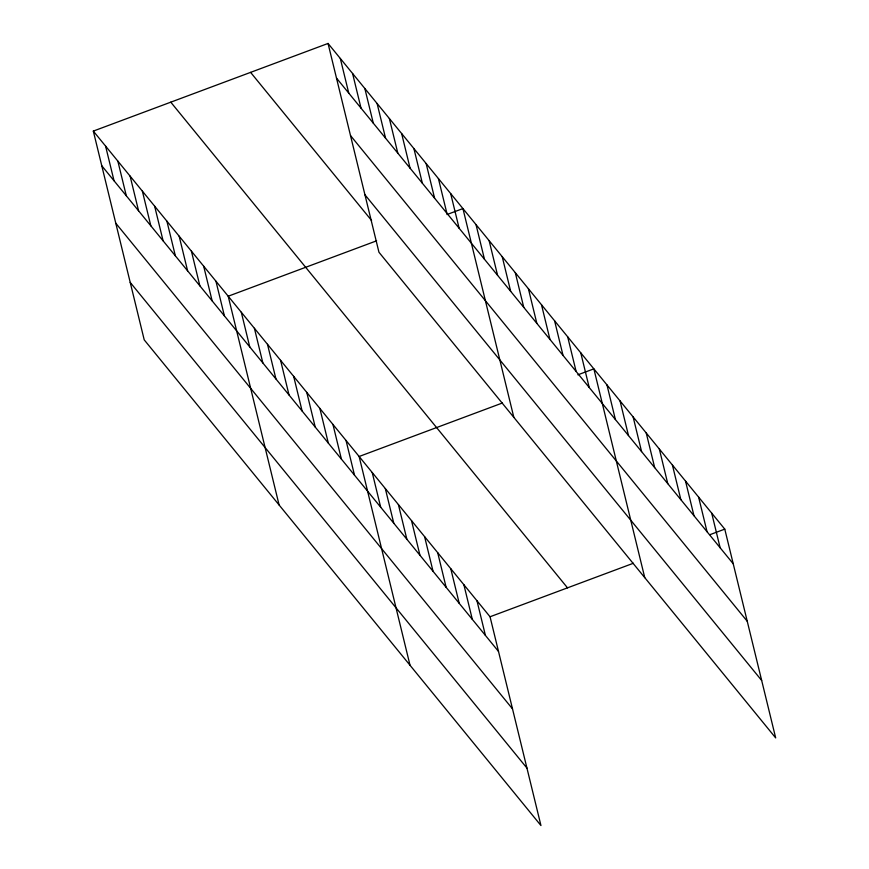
<?xml version="1.0" encoding="UTF-8"?>
<svg xmlns="http://www.w3.org/2000/svg" width="869" height="869" viewBox="0 0 869 869"><rect width="100%" height="100%" fill="white"/><g stroke="black" fill="none" stroke-linecap="round" stroke-linejoin="round"><path stroke-width="1.3" d="M93.32 131.089L490.051 616.762L540.952 825.55L144.221 339.866L93.32 131.089L328.047 43.45L724.779 529.134L775.68 737.911L378.949 252.238L328.047 43.45M376.614 240.811L228.21 296.22L279.112 504.998M446.959 214.545L462.938 208.582L513.84 417.37M502.467 402.977L359.136 456.486L410.027 665.274M577.874 374.821L593.864 368.858L644.755 577.646M490.051 616.762L633.382 563.253M710.027 534.641L724.779 529.134M336.499 78.112L733.23 563.796M350.511 135.575L747.242 621.259M364.937 194.775L761.668 680.46M250.587 72.366L371.584 220.487M170.78 102.162L567.511 587.846M101.771 165.751L498.502 651.435M115.783 223.214L512.514 708.887M130.209 282.414L526.94 768.087M711.689 513.101L720.14 547.774M698.6 497.079L707.051 531.741M685.511 481.046L693.962 515.719M672.41 465.024L680.861 499.686M659.321 448.991L667.772 483.664M646.232 432.968L654.683 467.631M633.132 416.935L641.583 451.608M620.042 400.913L628.493 435.575M606.953 384.88L615.404 419.553M580.764 352.825L589.215 387.498M567.674 336.803L576.125 371.465M554.585 320.77L563.036 355.443M541.496 304.747L549.947 339.41M528.395 288.714L536.846 323.387M515.306 272.692L523.757 307.354M502.217 256.67L510.668 291.332M489.128 240.637L497.579 275.299M476.027 224.615L484.478 259.277M450.674 193.57L459.125 228.232M438.411 178.558L446.862 213.22M426.147 163.546L434.598 198.208M413.894 148.534L422.345 183.196M401.63 133.522L410.081 168.184M389.366 118.51L397.817 153.172M377.103 103.498L385.554 138.16M364.839 88.486L373.29 123.148M352.575 73.474L361.026 108.136M476.962 600.74L485.413 635.402M340.311 58.462L348.762 93.124M463.872 584.707L472.323 619.38M450.772 568.684L459.223 603.347M437.683 552.651L446.134 587.325M424.593 536.629L433.044 571.291M411.504 520.596L419.955 555.269M398.404 504.574L406.855 539.236M385.315 488.541L393.766 523.214M372.225 472.519L380.676 507.181M346.036 440.464L354.487 475.126M332.946 424.43L341.398 459.104M319.857 408.408L328.308 443.071M306.768 392.375L315.219 427.048M293.668 376.353L302.119 411.015M280.578 360.331L289.029 394.993M267.489 344.298L275.94 378.96M254.4 328.276L262.851 362.938M241.3 312.243L249.751 346.905M215.946 281.208L224.398 315.871M203.683 266.196L212.134 300.859M191.419 251.184L199.87 285.847M179.155 236.172L187.606 270.835M166.902 221.16L175.353 255.823M154.639 206.149L163.09 240.811M142.375 191.137L150.826 225.799M130.111 176.125L138.562 210.787M117.847 161.113L126.298 195.775M105.584 146.101L114.035 180.763"/></g></svg>
